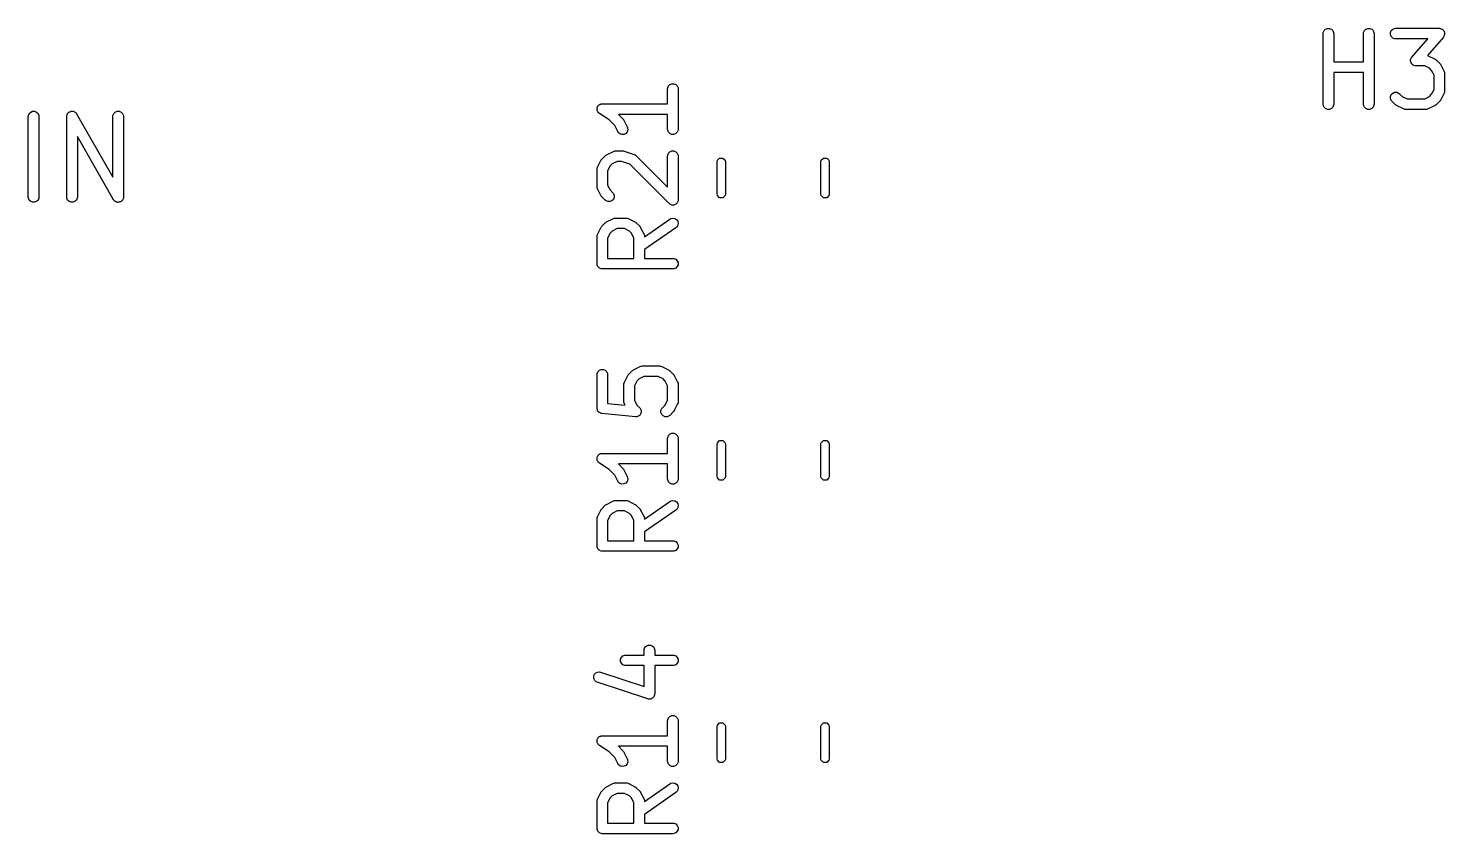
# Model space of a CAD drawing. Extents: x 1.07 to 8.07, y -3.47 to -0.77.
# Drawn here: x 1.863 to 2.653, y -1.271 to -0.822 of the extents above; entities that cross this region are included whole.
import ezdxf

# ---------------------------------------------------------------- set-up
doc = ezdxf.new("R2010")
doc.units = 0
doc.header["$MEASUREMENT"] = 0
doc.layers.add('BLACK', color=7, linetype='CONTINUOUS')

msp = doc.modelspace()

# ---------------------------------------------------------------- linework, layer by layer
at = {"layer": 'BLACK', "linetype": 'CONTINUOUS'}
for p, q in [((2.58516, -0.82499), (2.58522, -0.82442)), ((2.58516, -0.86436), (2.58516, -0.82499)), ((2.58522, -0.82442), (2.58566, -0.82335)), ((2.58566, -0.82335), (2.58647, -0.82254)), ((2.58647, -0.82254), (2.58754, -0.8221)), ((2.58754, -0.8221), (2.58869, -0.8221)), ((2.58869, -0.8221), (2.58975, -0.82254)), ((2.58975, -0.82254), (2.59057, -0.82335)), ((2.59057, -0.82335), (2.59101, -0.82442)), ((2.59101, -0.82442), (2.59107, -0.82499)), ((2.59107, -0.82499), (2.59107, -0.84079)), ((2.60766, -0.82499), (2.60772, -0.82442)), ((2.60766, -0.84079), (2.60766, -0.82499)), ((2.60772, -0.82442), (2.60816, -0.82335)), ((2.60816, -0.82335), (2.60897, -0.82254)), ((2.60897, -0.82254), (2.61004, -0.8221)), ((2.61004, -0.8221), (2.61119, -0.8221)), ((2.61119, -0.8221), (2.61225, -0.82254)), ((2.61225, -0.82254), (2.61307, -0.82335)), ((2.61307, -0.82335), (2.61351, -0.82442)), ((2.61351, -0.82442), (2.61356, -0.82499)), ((2.61356, -0.82499), (2.61356, -0.86436)), ((2.62271, -0.82442), (2.62315, -0.82335)), ((2.62271, -0.82557), (2.62271, -0.82442)), ((2.62315, -0.82663), (2.62271, -0.82557)), ((2.62315, -0.82335), (2.62397, -0.82254)), ((2.62397, -0.82745), (2.62315, -0.82663)), ((2.62397, -0.82254), (2.62503, -0.8221)), ((2.62503, -0.82789), (2.62397, -0.82745)), ((2.62503, -0.8221), (2.62561, -0.82204)), ((2.62561, -0.82795), (2.62503, -0.82789)), ((2.62561, -0.82204), (2.64998, -0.82204)), ((2.64347, -0.82795), (2.62561, -0.82795)), ((2.63464, -0.83805), (2.64347, -0.82795)), ((2.6522, -0.82694), (2.64327, -0.83715)), ((2.64998, -0.82204), (2.65029, -0.82207)), ((2.65029, -0.82207), (2.65036, -0.82206)), ((2.65036, -0.82206), (2.65042, -0.82208)), ((2.65042, -0.82208), (2.65056, -0.8221)), ((2.65056, -0.8221), (2.651, -0.82228)), ((2.651, -0.82228), (2.65145, -0.82243)), ((2.65145, -0.82243), (2.65153, -0.8225)), ((2.65153, -0.8225), (2.65162, -0.82254)), ((2.65162, -0.82254), (2.65196, -0.82288)), ((2.65196, -0.82288), (2.65232, -0.82319)), ((2.65238, -0.82669), (2.6522, -0.82694)), ((2.65232, -0.82319), (2.65237, -0.82328)), ((2.65237, -0.82328), (2.65244, -0.82335)), ((2.65244, -0.82663), (2.65238, -0.82669)), ((2.65244, -0.82335), (2.65262, -0.8238)), ((2.65246, -0.82658), (2.65244, -0.82663)), ((2.65254, -0.82647), (2.65246, -0.82658)), ((2.65269, -0.82601), (2.65254, -0.82647)), ((2.65262, -0.8238), (2.65283, -0.82423)), ((2.65288, -0.82557), (2.65269, -0.82601)), ((2.65283, -0.82423), (2.65284, -0.82432)), ((2.65284, -0.82432), (2.65288, -0.82442)), ((2.65288, -0.82442), (2.65288, -0.8249)), ((2.65288, -0.8249), (2.65291, -0.82537)), ((2.65291, -0.82537), (2.65288, -0.82547)), ((2.65288, -0.82547), (2.65288, -0.82557)), ((2.59107, -0.84079), (2.60766, -0.84079)), ((2.63393, -0.83961), (2.63396, -0.83951)), ((2.63396, -0.84009), (2.63393, -0.83961)), ((2.63396, -0.83941), (2.63415, -0.83897)), ((2.63396, -0.83951), (2.63396, -0.83941)), ((2.63396, -0.84057), (2.63396, -0.84009)), ((2.634, -0.84066), (2.63396, -0.84057)), ((2.63401, -0.84076), (2.634, -0.84066)), ((2.63422, -0.84119), (2.63401, -0.84076)), ((2.63415, -0.83897), (2.6343, -0.83852)), ((2.6344, -0.84163), (2.63422, -0.84119)), ((2.6343, -0.83852), (2.63438, -0.8384)), ((2.63438, -0.8384), (2.6344, -0.83835)), ((2.6344, -0.83835), (2.63446, -0.8383)), ((2.63447, -0.8417), (2.6344, -0.84163)), ((2.63446, -0.8383), (2.63464, -0.83805)), ((2.63452, -0.84179), (2.63447, -0.8417)), ((2.63488, -0.84211), (2.63452, -0.84179)), ((2.63522, -0.84245), (2.63488, -0.84211)), ((2.63531, -0.84248), (2.63522, -0.84245)), ((2.63538, -0.84255), (2.63531, -0.84248)), ((2.63584, -0.8427), (2.63538, -0.84255)), ((2.63628, -0.84289), (2.63584, -0.8427)), ((2.63642, -0.8429), (2.63628, -0.84289)), ((2.63648, -0.84292), (2.63642, -0.8429)), ((2.63655, -0.84291), (2.63648, -0.84292)), ((2.63686, -0.84294), (2.63655, -0.84291)), ((2.64179, -0.84294), (2.63686, -0.84294)), ((2.64448, -0.84429), (2.64179, -0.84294)), ((2.64327, -0.83715), (2.6438, -0.83735)), ((2.6438, -0.83735), (2.64755, -0.83922)), ((2.64568, -0.84549), (2.64448, -0.84429)), ((2.64755, -0.83922), (2.6478, -0.83938)), ((2.6478, -0.83938), (2.64787, -0.83941)), ((2.64787, -0.83941), (2.64795, -0.83948)), ((2.64795, -0.83948), (2.64804, -0.83953)), ((2.64804, -0.83953), (2.64809, -0.83959)), ((2.64809, -0.83959), (2.64832, -0.83978)), ((2.64832, -0.83978), (2.65019, -0.84165)), ((2.65019, -0.84165), (2.65038, -0.84188)), ((2.65038, -0.84188), (2.65044, -0.84193)), ((2.65044, -0.84193), (2.6505, -0.84202)), ((2.6505, -0.84202), (2.65056, -0.8421)), ((2.65056, -0.8421), (2.65059, -0.84217)), ((2.65059, -0.84217), (2.65075, -0.84242)), ((2.65075, -0.84242), (2.65262, -0.84617)), ((2.60766, -0.84669), (2.59107, -0.84669)), ((2.59107, -0.84669), (2.59107, -0.86436)), ((2.60766, -0.86436), (2.60766, -0.84669)), ((2.64703, -0.84819), (2.64568, -0.84549)), ((2.64703, -0.85617), (2.64703, -0.84819)), ((2.65262, -0.84617), (2.65283, -0.84671)), ((2.65283, -0.84671), (2.65284, -0.84682)), ((2.65284, -0.84682), (2.65288, -0.84691)), ((2.65288, -0.84691), (2.65293, -0.84749)), ((2.65293, -0.84749), (2.65293, -0.85686)), ((2.21968, -0.85583), (2.21973, -0.85525)), ((2.21968, -0.86413), (2.21968, -0.85583)), ((2.21973, -0.85525), (2.22018, -0.85419)), ((2.22018, -0.85419), (2.22099, -0.85338)), ((2.22099, -0.85338), (2.22205, -0.85293)), ((2.22205, -0.85293), (2.22321, -0.85293)), ((2.22321, -0.85293), (2.22427, -0.85338)), ((2.22427, -0.85338), (2.22509, -0.85419)), ((2.22509, -0.85419), (2.22553, -0.85525)), ((2.22553, -0.85525), (2.22558, -0.85583)), ((2.22558, -0.85583), (2.22558, -0.87833)), ((2.62271, -0.86004), (2.62315, -0.85897)), ((2.62271, -0.86119), (2.62271, -0.86004)), ((2.62315, -0.85897), (2.62397, -0.85816)), ((2.62397, -0.85816), (2.62503, -0.85772)), ((2.62503, -0.85772), (2.62619, -0.85772)), ((2.62619, -0.85772), (2.62725, -0.85816)), ((2.62725, -0.85816), (2.6277, -0.85853)), ((2.6277, -0.85853), (2.62923, -0.86006)), ((2.62923, -0.86006), (2.63193, -0.86141)), ((2.64179, -0.86141), (2.64448, -0.86006)), ((2.64448, -0.86006), (2.64568, -0.85886)), ((2.64568, -0.85886), (2.64703, -0.85617)), ((2.65262, -0.85818), (2.65075, -0.86193)), ((2.65283, -0.85764), (2.65262, -0.85818)), ((2.65284, -0.85754), (2.65283, -0.85764)), ((2.65288, -0.85744), (2.65284, -0.85754)), ((2.65293, -0.85686), (2.65288, -0.85744)), ((1.86455, -0.86872), (1.86562, -0.86828)), ((1.86562, -0.86828), (1.86677, -0.86828)), ((1.86677, -0.86828), (1.86783, -0.86872)), ((1.88598, -0.86872), (1.88634, -0.86857)), ((1.88634, -0.86857), (1.88668, -0.86838)), ((1.88668, -0.86838), (1.88687, -0.86836)), ((1.88687, -0.86836), (1.88704, -0.86828)), ((1.88704, -0.86828), (1.88744, -0.86828)), ((1.88744, -0.86828), (1.88783, -0.86823)), ((1.88783, -0.86823), (1.88801, -0.86828)), ((1.88801, -0.86828), (1.8882, -0.86828)), ((1.8882, -0.86828), (1.88856, -0.86843)), ((1.88856, -0.86843), (1.88894, -0.86854)), ((1.88894, -0.86854), (1.88909, -0.86865)), ((1.88909, -0.86865), (1.88926, -0.86872)), ((1.91169, -0.86872), (1.91276, -0.86828)), ((1.91276, -0.86828), (1.91391, -0.86828)), ((1.91391, -0.86828), (1.91498, -0.86872)), ((2.18031, -0.86708), (2.18036, -0.8668)), ((2.18036, -0.86737), (2.18031, -0.86708)), ((2.18036, -0.8665), (2.18048, -0.86624)), ((2.18036, -0.8668), (2.18036, -0.8665)), ((2.18036, -0.86766), (2.18036, -0.86737)), ((2.18048, -0.86793), (2.18036, -0.86766)), ((2.18048, -0.86624), (2.18053, -0.86595)), ((2.18053, -0.86821), (2.18048, -0.86793)), ((2.18053, -0.86595), (2.18069, -0.86571)), ((2.18069, -0.86845), (2.18053, -0.86821)), ((2.18069, -0.86571), (2.18081, -0.86544)), ((2.18081, -0.86872), (2.18069, -0.86845)), ((2.18081, -0.86544), (2.18101, -0.86523)), ((2.18101, -0.86523), (2.18117, -0.86499)), ((2.18117, -0.86499), (2.18141, -0.86483)), ((2.18141, -0.86483), (2.18162, -0.86462)), ((2.18162, -0.86462), (2.18189, -0.86451)), ((2.18189, -0.86451), (2.18213, -0.86435)), ((2.18213, -0.86435), (2.18241, -0.86429)), ((2.18241, -0.86429), (2.18268, -0.86418)), ((2.18268, -0.86418), (2.18325, -0.86413)), ((2.18325, -0.86413), (2.18326, -0.86413)), ((2.18326, -0.86413), (2.18326, -0.86413)), ((2.18326, -0.86413), (2.18326, -0.86413)), ((2.18326, -0.86413), (2.21968, -0.86413)), ((2.58522, -0.86494), (2.58516, -0.86436)), ((2.58566, -0.866), (2.58522, -0.86494)), ((2.58647, -0.86682), (2.58566, -0.866)), ((2.58754, -0.86726), (2.58647, -0.86682)), ((2.58869, -0.86726), (2.58754, -0.86726)), ((2.58975, -0.86682), (2.58869, -0.86726)), ((2.59057, -0.866), (2.58975, -0.86682)), ((2.59101, -0.86494), (2.59057, -0.866)), ((2.59107, -0.86436), (2.59101, -0.86494)), ((2.60772, -0.86494), (2.60766, -0.86436)), ((2.60816, -0.866), (2.60772, -0.86494)), ((2.60897, -0.86682), (2.60816, -0.866)), ((2.61004, -0.86726), (2.60897, -0.86682)), ((2.61119, -0.86726), (2.61004, -0.86726)), ((2.61225, -0.86682), (2.61119, -0.86726)), ((2.61307, -0.866), (2.61225, -0.86682)), ((2.61351, -0.86494), (2.61307, -0.866)), ((2.61356, -0.86436), (2.61351, -0.86494)), ((2.62315, -0.86225), (2.62271, -0.86119)), ((2.62352, -0.8627), (2.62315, -0.86225)), ((2.6254, -0.86458), (2.62352, -0.8627)), ((2.62562, -0.86476), (2.6254, -0.86458)), ((2.62567, -0.86482), (2.62562, -0.86476)), ((2.62576, -0.86488), (2.62567, -0.86482)), ((2.62584, -0.86494), (2.62576, -0.86488)), ((2.62592, -0.86497), (2.62584, -0.86494)), ((2.62616, -0.86513), (2.62592, -0.86497)), ((2.62991, -0.867), (2.62616, -0.86513)), ((2.63045, -0.86721), (2.62991, -0.867)), ((2.63056, -0.86722), (2.63045, -0.86721)), ((2.63066, -0.86726), (2.63056, -0.86722)), ((2.63123, -0.86732), (2.63066, -0.86726)), ((2.64248, -0.86732), (2.63123, -0.86732)), ((2.63193, -0.86141), (2.64179, -0.86141)), ((2.64306, -0.86726), (2.64248, -0.86732)), ((2.64316, -0.86722), (2.64306, -0.86726)), ((2.64326, -0.86721), (2.64316, -0.86722)), ((2.6438, -0.867), (2.64326, -0.86721)), ((2.64755, -0.86513), (2.6438, -0.867)), ((2.6478, -0.86497), (2.64755, -0.86513)), ((2.64787, -0.86494), (2.6478, -0.86497)), ((2.64795, -0.86488), (2.64787, -0.86494)), ((2.64804, -0.86482), (2.64795, -0.86488)), ((2.64809, -0.86476), (2.64804, -0.86482)), ((2.64832, -0.86458), (2.64809, -0.86476)), ((2.65019, -0.8627), (2.64832, -0.86458)), ((2.65038, -0.86247), (2.65019, -0.8627)), ((2.65044, -0.86242), (2.65038, -0.86247)), ((2.6505, -0.86233), (2.65044, -0.86242)), ((2.65056, -0.86225), (2.6505, -0.86233)), ((2.65059, -0.86218), (2.65056, -0.86225)), ((2.65075, -0.86193), (2.65059, -0.86218)), ((1.86324, -0.87118), (1.8633, -0.8706)), ((1.86324, -0.91618), (1.86324, -0.87118)), ((1.8633, -0.8706), (1.86374, -0.86954)), ((1.86374, -0.86954), (1.86455, -0.86872)), ((1.86783, -0.86872), (1.86865, -0.86954)), ((1.86865, -0.86954), (1.86909, -0.8706)), ((1.86909, -0.8706), (1.86915, -0.87118)), ((1.86915, -0.87118), (1.86915, -0.91618)), ((1.88467, -0.87118), (1.88468, -0.87103)), ((1.88467, -0.91618), (1.88467, -0.87118)), ((1.88468, -0.87097), (1.8847, -0.8709)), ((1.88468, -0.87103), (1.88468, -0.87097)), ((1.8847, -0.8709), (1.88472, -0.8706)), ((1.88472, -0.8706), (1.88488, -0.87024)), ((1.88488, -0.87024), (1.88498, -0.86986)), ((1.88498, -0.86986), (1.88509, -0.86971)), ((1.88509, -0.86971), (1.88517, -0.86954)), ((1.88517, -0.86954), (1.88544, -0.86926)), ((1.88544, -0.86926), (1.88568, -0.86895)), ((1.88568, -0.86895), (1.88585, -0.86886)), ((1.88585, -0.86886), (1.88598, -0.86872)), ((1.88926, -0.86872), (1.88954, -0.869)), ((1.88954, -0.869), (1.88985, -0.86924)), ((1.88985, -0.86924), (1.89002, -0.86948)), ((1.89002, -0.86948), (1.89008, -0.86954)), ((1.89008, -0.86954), (1.8901, -0.86959)), ((1.8901, -0.86959), (1.89018, -0.86972)), ((1.89018, -0.86972), (1.91038, -0.90506)), ((1.91038, -0.87118), (1.91044, -0.8706)), ((1.91038, -0.90506), (1.91038, -0.87118)), ((1.91044, -0.8706), (1.91088, -0.86954)), ((1.91088, -0.86954), (1.91169, -0.86872)), ((1.91498, -0.86872), (1.91579, -0.86954)), ((1.91579, -0.86954), (1.91623, -0.8706)), ((1.91623, -0.8706), (1.91629, -0.87118)), ((1.91629, -0.87118), (1.91629, -0.91618)), ((2.18101, -0.86893), (2.18081, -0.86872)), ((2.18117, -0.86917), (2.18101, -0.86893)), ((2.18162, -0.86953), (2.18117, -0.86917)), ((2.18162, -0.86954), (2.18162, -0.86953)), ((2.18162, -0.86953), (2.18162, -0.86953)), ((2.18162, -0.86953), (2.18162, -0.86953)), ((2.187, -0.87312), (2.18162, -0.86954)), ((2.19021, -0.87633), (2.187, -0.87312)), ((2.19187, -0.87965), (2.19021, -0.87633)), ((2.21968, -0.87003), (2.19226, -0.87003)), ((2.19226, -0.87003), (2.19472, -0.87249)), ((2.19472, -0.87249), (2.19491, -0.87272)), ((2.19491, -0.87272), (2.19497, -0.87277)), ((2.19497, -0.87277), (2.19502, -0.87286)), ((2.19502, -0.87286), (2.19509, -0.87294)), ((2.19509, -0.87294), (2.19512, -0.87301)), ((2.19512, -0.87301), (2.19528, -0.87326)), ((2.19528, -0.87326), (2.19715, -0.87701)), ((2.21968, -0.87833), (2.21968, -0.87003)), ((1.91077, -0.91765), (1.89057, -0.8823)), ((1.89057, -0.8823), (1.89057, -0.91618)), ((2.19218, -0.88014), (2.19187, -0.87965)), ((2.19305, -0.88089), (2.19218, -0.88014)), ((2.19414, -0.88126), (2.19305, -0.88089)), ((2.19529, -0.88118), (2.19414, -0.88126)), ((2.19632, -0.88066), (2.19529, -0.88118)), ((2.19707, -0.87979), (2.19632, -0.88066)), ((2.19744, -0.8787), (2.19707, -0.87979)), ((2.19715, -0.87701), (2.19736, -0.87755)), ((2.19736, -0.87755), (2.19744, -0.8787)), ((2.21973, -0.8789), (2.21968, -0.87833)), ((2.22018, -0.87997), (2.21973, -0.8789)), ((2.22099, -0.88078), (2.22018, -0.87997)), ((2.22205, -0.88122), (2.22099, -0.88078)), ((2.22321, -0.88122), (2.22205, -0.88122)), ((2.22427, -0.88078), (2.22321, -0.88122)), ((2.22509, -0.87997), (2.22427, -0.88078)), ((2.22553, -0.8789), (2.22509, -0.87997)), ((2.22558, -0.87833), (2.22553, -0.8789)), ((2.18569, -0.89256), (2.18944, -0.89068)), ((2.18944, -0.89068), (2.18998, -0.89048)), ((2.18998, -0.89048), (2.19009, -0.89047)), ((2.19009, -0.89047), (2.19018, -0.89043)), ((2.19018, -0.89043), (2.19076, -0.89037)), ((2.19076, -0.89037), (2.19451, -0.89037)), ((2.19451, -0.89037), (2.1948, -0.8904)), ((2.1948, -0.8904), (2.19488, -0.8904)), ((2.19488, -0.8904), (2.19498, -0.89042)), ((2.19498, -0.89042), (2.19509, -0.89043)), ((2.19509, -0.89043), (2.19516, -0.89046)), ((2.19516, -0.89046), (2.19544, -0.89052)), ((2.19544, -0.89052), (2.20107, -0.8924)), ((2.21973, -0.89275), (2.22018, -0.89169)), ((2.22018, -0.89169), (2.22099, -0.89087)), ((2.22099, -0.89087), (2.22205, -0.89043)), ((2.22205, -0.89043), (2.22321, -0.89043)), ((2.22321, -0.89043), (2.22427, -0.89087)), ((2.22427, -0.89087), (2.22509, -0.89169)), ((2.22509, -0.89169), (2.22553, -0.89275)), ((2.18031, -0.90082), (2.18036, -0.90025)), ((2.18036, -0.90025), (2.18041, -0.90015)), ((2.18041, -0.90004), (2.18062, -0.8995)), ((2.18041, -0.90015), (2.18041, -0.90004)), ((2.18062, -0.8995), (2.18249, -0.89575)), ((2.18249, -0.89575), (2.18265, -0.89551)), ((2.18265, -0.89551), (2.18268, -0.89543)), ((2.18268, -0.89543), (2.18275, -0.89535)), ((2.18275, -0.89535), (2.1828, -0.89526)), ((2.1828, -0.89526), (2.18286, -0.89521)), ((2.18286, -0.89521), (2.18305, -0.89499)), ((2.18305, -0.89499), (2.18492, -0.89311)), ((2.18492, -0.89311), (2.18515, -0.89293)), ((2.18515, -0.89293), (2.1852, -0.89287)), ((2.1852, -0.89287), (2.18529, -0.89281)), ((2.18529, -0.89281), (2.18537, -0.89275)), ((2.18537, -0.89275), (2.18544, -0.89272)), ((2.18544, -0.89272), (2.18569, -0.89256)), ((2.18756, -0.89882), (2.18621, -0.90152)), ((2.18876, -0.89763), (2.18756, -0.89882)), ((2.19146, -0.89628), (2.18876, -0.89763)), ((2.19403, -0.89628), (2.19146, -0.89628)), ((2.19854, -0.89778), (2.19403, -0.89628)), ((2.22054, -0.91979), (2.19854, -0.89778)), ((2.20107, -0.8924), (2.2016, -0.89264)), ((2.2016, -0.89264), (2.20168, -0.8927)), ((2.20168, -0.8927), (2.20177, -0.89275)), ((2.20177, -0.89275), (2.20222, -0.89311)), ((2.20222, -0.89311), (2.21968, -0.91057)), ((2.21968, -0.89333), (2.21973, -0.89275)), ((2.21968, -0.91057), (2.21968, -0.89333)), ((2.22553, -0.89275), (2.22558, -0.89333)), ((2.22558, -0.89333), (2.22558, -0.9177)), ((2.24724, -0.89657), (2.24742, -0.89567)), ((2.24724, -0.91445), (2.24724, -0.89657)), ((2.24742, -0.89567), (2.2487, -0.89439)), ((2.2487, -0.89439), (2.25051, -0.89439)), ((2.25051, -0.89439), (2.25179, -0.89567)), ((2.25179, -0.89567), (2.25197, -0.89657)), ((2.25197, -0.89657), (2.25197, -0.91445)), ((2.30512, -0.89657), (2.3053, -0.89567)), ((2.30512, -0.91445), (2.30512, -0.89657)), ((2.3053, -0.89567), (2.30658, -0.89439)), ((2.30658, -0.89439), (2.30838, -0.89439)), ((2.30838, -0.89439), (2.30966, -0.89567)), ((2.30966, -0.89567), (2.30984, -0.89657)), ((2.30984, -0.89657), (2.30984, -0.91445)), ((2.18031, -0.9102), (2.18031, -0.90082)), ((2.18621, -0.90152), (2.18621, -0.9095)), ((2.18036, -0.91077), (2.18031, -0.9102)), ((2.18041, -0.91087), (2.18036, -0.91077)), ((2.18041, -0.91098), (2.18041, -0.91087)), ((2.18062, -0.91152), (2.18041, -0.91098)), ((2.18249, -0.91527), (2.18062, -0.91152)), ((2.18265, -0.91552), (2.18249, -0.91527)), ((2.18268, -0.91559), (2.18265, -0.91552)), ((2.18275, -0.91567), (2.18268, -0.91559)), ((2.1828, -0.91576), (2.18275, -0.91567)), ((2.18286, -0.91581), (2.1828, -0.91576)), ((2.18305, -0.91604), (2.18286, -0.91581)), ((2.18492, -0.91791), (2.18305, -0.91604)), ((2.18621, -0.9095), (2.18756, -0.9122)), ((2.18756, -0.9122), (2.1891, -0.91374)), ((2.1891, -0.91374), (2.18947, -0.91418)), ((2.18947, -0.91418), (2.18991, -0.91525)), ((2.18991, -0.91525), (2.18991, -0.9164)), ((2.24742, -0.91536), (2.24724, -0.91445)), ((2.2487, -0.91663), (2.24742, -0.91536)), ((2.25179, -0.91536), (2.25051, -0.91663)), ((2.25197, -0.91445), (2.25179, -0.91536)), ((2.3053, -0.91536), (2.30512, -0.91445)), ((2.30658, -0.91663), (2.3053, -0.91536)), ((2.30966, -0.91536), (2.30838, -0.91663)), ((2.30984, -0.91445), (2.30966, -0.91536)), ((1.8633, -0.91676), (1.86324, -0.91618)), ((1.86374, -0.91782), (1.8633, -0.91676)), ((1.86455, -0.91864), (1.86374, -0.91782)), ((1.86562, -0.91908), (1.86455, -0.91864)), ((1.86677, -0.91908), (1.86562, -0.91908)), ((1.86783, -0.91864), (1.86677, -0.91908)), ((1.86865, -0.91782), (1.86783, -0.91864)), ((1.86909, -0.91676), (1.86865, -0.91782)), ((1.86915, -0.91618), (1.86909, -0.91676)), ((1.88472, -0.91676), (1.88467, -0.91618)), ((1.88517, -0.91782), (1.88472, -0.91676)), ((1.88598, -0.91864), (1.88517, -0.91782)), ((1.88704, -0.91908), (1.88598, -0.91864)), ((1.8882, -0.91908), (1.88704, -0.91908)), ((1.88926, -0.91864), (1.8882, -0.91908)), ((1.89008, -0.91782), (1.88926, -0.91864)), ((1.89052, -0.91676), (1.89008, -0.91782)), ((1.89057, -0.91618), (1.89052, -0.91676)), ((1.91086, -0.91777), (1.91077, -0.91765)), ((1.91088, -0.91782), (1.91086, -0.91777)), ((1.91094, -0.91788), (1.91088, -0.91782)), ((1.91111, -0.91812), (1.91094, -0.91788)), ((1.91142, -0.91836), (1.91111, -0.91812)), ((1.91169, -0.91864), (1.91142, -0.91836)), ((1.91187, -0.91871), (1.91169, -0.91864)), ((1.91202, -0.91882), (1.91187, -0.91871)), ((1.9124, -0.91893), (1.91202, -0.91882)), ((1.91276, -0.91908), (1.9124, -0.91893)), ((1.91295, -0.91908), (1.91276, -0.91908)), ((1.91313, -0.91913), (1.91295, -0.91908)), ((1.91352, -0.91908), (1.91313, -0.91913)), ((1.91391, -0.91908), (1.91352, -0.91908)), ((1.91409, -0.919), (1.91391, -0.91908)), ((1.91427, -0.91898), (1.91409, -0.919)), ((1.91461, -0.91879), (1.91427, -0.91898)), ((1.91498, -0.91864), (1.91461, -0.91879)), ((1.91511, -0.9185), (1.91498, -0.91864)), ((1.91527, -0.91841), (1.91511, -0.9185)), ((1.91551, -0.9181), (1.91527, -0.91841)), ((1.91579, -0.91782), (1.91551, -0.9181)), ((1.91586, -0.91765), (1.91579, -0.91782)), ((1.91598, -0.9175), (1.91586, -0.91765)), ((1.91608, -0.91712), (1.91598, -0.9175)), ((1.91623, -0.91676), (1.91608, -0.91712)), ((1.91626, -0.91646), (1.91623, -0.91676)), ((1.91628, -0.91639), (1.91626, -0.91646)), ((1.91629, -0.91618), (1.91627, -0.91633)), ((1.91627, -0.91633), (1.91628, -0.91639)), ((2.18537, -0.91828), (2.18492, -0.91791)), ((2.18643, -0.91872), (2.18537, -0.91828)), ((2.18759, -0.91872), (2.18643, -0.91872)), ((2.18865, -0.91828), (2.18759, -0.91872)), ((2.18947, -0.91746), (2.18865, -0.91828)), ((2.18991, -0.9164), (2.18947, -0.91746)), ((2.22099, -0.92015), (2.22054, -0.91979)), ((2.22174, -0.92046), (2.22099, -0.92015)), ((2.22205, -0.92059), (2.22174, -0.92046)), ((2.22321, -0.92059), (2.22205, -0.92059)), ((2.22205, -0.92059), (2.22205, -0.92059)), ((2.22427, -0.92015), (2.22321, -0.92059)), ((2.22509, -0.91934), (2.22427, -0.92015)), ((2.2254, -0.91859), (2.22509, -0.91934)), ((2.22553, -0.91827), (2.2254, -0.91859)), ((2.22558, -0.9177), (2.22553, -0.91827)), ((2.25051, -0.91663), (2.2487, -0.91663)), ((2.30838, -0.91663), (2.30658, -0.91663)), ((2.18305, -0.93248), (2.18492, -0.93061)), ((2.18492, -0.93061), (2.18515, -0.93042)), ((2.18515, -0.93042), (2.1852, -0.93036)), ((2.1852, -0.93036), (2.18529, -0.93031)), ((2.18529, -0.93031), (2.18537, -0.93024)), ((2.18537, -0.93024), (2.18544, -0.93021)), ((2.18544, -0.93021), (2.18569, -0.93005)), ((2.18569, -0.93005), (2.18944, -0.92818)), ((2.18944, -0.92818), (2.18998, -0.92797)), ((2.18998, -0.92797), (2.19009, -0.92797)), ((2.19009, -0.92797), (2.19018, -0.92793)), ((2.19018, -0.92793), (2.19076, -0.92787)), ((2.19076, -0.92787), (2.19638, -0.92787)), ((2.19638, -0.92787), (2.19696, -0.92793)), ((2.19696, -0.92793), (2.19706, -0.92797)), ((2.19706, -0.92797), (2.19716, -0.92797)), ((2.19716, -0.92797), (2.1977, -0.92818)), ((2.1977, -0.92818), (2.20145, -0.93005)), ((2.20145, -0.93005), (2.2017, -0.93021)), ((2.2017, -0.93021), (2.20177, -0.93024)), ((2.20177, -0.93024), (2.20185, -0.93031)), ((2.20185, -0.93031), (2.20194, -0.93036)), ((2.20194, -0.93036), (2.202, -0.93042)), ((2.202, -0.93042), (2.20222, -0.93061)), ((2.20222, -0.93061), (2.2041, -0.93248)), ((2.20683, -0.93828), (2.22094, -0.9284)), ((2.22094, -0.9284), (2.22144, -0.92812)), ((2.22144, -0.92812), (2.22257, -0.92787)), ((2.22257, -0.92787), (2.2237, -0.92807)), ((2.2237, -0.92807), (2.22467, -0.92869)), ((2.22467, -0.92869), (2.22533, -0.92963)), ((2.22533, -0.92963), (2.22558, -0.93076)), ((2.22558, -0.93076), (2.22538, -0.93189)), ((2.18031, -0.93832), (2.18036, -0.93774)), ((2.18031, -0.95332), (2.18031, -0.93832)), ((2.18036, -0.93774), (2.18041, -0.93765)), ((2.18041, -0.93754), (2.18062, -0.937)), ((2.18041, -0.93765), (2.18041, -0.93754)), ((2.18062, -0.937), (2.18249, -0.93325)), ((2.18249, -0.93325), (2.18265, -0.933)), ((2.18265, -0.933), (2.18268, -0.93293)), ((2.18268, -0.93293), (2.18275, -0.93285)), ((2.18275, -0.93285), (2.1828, -0.93276)), ((2.1828, -0.93276), (2.18286, -0.93271)), ((2.18286, -0.93271), (2.18305, -0.93248)), ((2.18756, -0.93632), (2.18621, -0.93902)), ((2.18621, -0.93902), (2.18621, -0.95037)), ((2.18876, -0.93512), (2.18756, -0.93632)), ((2.19146, -0.93377), (2.18876, -0.93512)), ((2.19569, -0.93377), (2.19146, -0.93377)), ((2.19838, -0.93512), (2.19569, -0.93377)), ((2.19958, -0.93632), (2.19838, -0.93512)), ((2.20093, -0.93902), (2.19958, -0.93632)), ((2.20093, -0.95037), (2.20093, -0.93902)), ((2.2041, -0.93248), (2.20428, -0.93271)), ((2.20428, -0.93271), (2.20434, -0.93276)), ((2.20434, -0.93276), (2.2044, -0.93285)), ((2.2044, -0.93285), (2.20446, -0.93293)), ((2.20446, -0.93293), (2.20449, -0.933)), ((2.20449, -0.933), (2.20465, -0.93325)), ((2.20465, -0.93325), (2.20652, -0.937)), ((2.20652, -0.937), (2.20673, -0.93754)), ((2.20673, -0.93754), (2.20674, -0.93765)), ((2.20674, -0.93765), (2.20678, -0.93774)), ((2.20678, -0.93774), (2.20683, -0.93828)), ((2.22432, -0.93324), (2.20684, -0.94548)), ((2.22476, -0.93286), (2.22432, -0.93324)), ((2.22538, -0.93189), (2.22476, -0.93286)), ((2.20684, -0.94548), (2.20684, -0.95037)), ((2.18036, -0.95389), (2.18031, -0.95332)), ((2.18081, -0.95496), (2.18036, -0.95389)), ((2.18162, -0.95577), (2.18081, -0.95496)), ((2.18621, -0.95037), (2.20093, -0.95037)), ((2.20684, -0.95037), (2.22263, -0.95037)), ((2.22263, -0.95037), (2.22321, -0.95042)), ((2.22321, -0.95042), (2.22427, -0.95086)), ((2.22427, -0.95086), (2.22509, -0.95168)), ((2.22509, -0.95496), (2.22427, -0.95577)), ((2.22509, -0.95168), (2.22553, -0.95274)), ((2.22553, -0.95389), (2.22509, -0.95496)), ((2.22553, -0.95274), (2.22553, -0.95389)), ((2.18268, -0.95621), (2.18162, -0.95577)), ((2.18326, -0.95627), (2.18268, -0.95621)), ((2.22263, -0.95627), (2.18326, -0.95627)), ((2.22321, -0.95621), (2.22263, -0.95627)), ((2.22427, -0.95577), (2.22321, -0.95621)), ((2.20069, -1.01254), (2.20444, -1.01067)), ((2.20444, -1.01067), (2.20498, -1.01046)), ((2.20498, -1.01046), (2.20508, -1.01046)), ((2.20508, -1.01046), (2.20518, -1.01041)), ((2.20518, -1.01041), (2.20576, -1.01036)), ((2.20576, -1.01036), (2.21513, -1.01036)), ((2.21513, -1.01036), (2.21571, -1.01041)), ((2.21571, -1.01041), (2.21581, -1.01046)), ((2.21581, -1.01046), (2.21591, -1.01046)), ((2.21591, -1.01046), (2.21645, -1.01067)), ((2.21645, -1.01067), (2.2202, -1.01254)), ((2.18031, -1.01519), (2.18036, -1.01461)), ((2.18031, -1.03393), (2.18031, -1.01519)), ((2.18036, -1.01461), (2.18081, -1.01355)), ((2.18081, -1.01355), (2.18162, -1.01273)), ((2.18162, -1.01273), (2.18268, -1.01229)), ((2.18268, -1.01229), (2.18384, -1.01229)), ((2.18384, -1.01229), (2.1849, -1.01273)), ((2.1849, -1.01273), (2.18572, -1.01355)), ((2.18572, -1.01355), (2.18616, -1.01461)), ((2.18616, -1.01461), (2.18621, -1.01519)), ((2.18621, -1.01519), (2.18621, -1.03126)), ((2.19562, -1.01949), (2.19749, -1.01574)), ((2.19749, -1.01574), (2.19765, -1.01549)), ((2.19765, -1.01549), (2.19768, -1.01542)), ((2.19768, -1.01542), (2.19774, -1.01534)), ((2.19774, -1.01534), (2.1978, -1.01525)), ((2.1978, -1.01525), (2.19786, -1.0152)), ((2.19786, -1.0152), (2.19805, -1.01497)), ((2.19805, -1.01497), (2.19992, -1.0131)), ((2.19992, -1.0131), (2.20015, -1.01291)), ((2.20015, -1.01291), (2.2002, -1.01285)), ((2.2002, -1.01285), (2.20029, -1.0128)), ((2.20029, -1.0128), (2.20037, -1.01273)), ((2.20037, -1.01273), (2.20044, -1.0127)), ((2.20044, -1.0127), (2.20069, -1.01254)), ((2.20376, -1.01761), (2.20256, -1.01881)), ((2.20645, -1.01626), (2.20376, -1.01761)), ((2.21443, -1.01626), (2.20645, -1.01626)), ((2.21713, -1.01761), (2.21443, -1.01626)), ((2.21833, -1.01881), (2.21713, -1.01761)), ((2.2202, -1.01254), (2.22045, -1.0127)), ((2.22045, -1.0127), (2.22052, -1.01273)), ((2.22052, -1.01273), (2.2206, -1.0128)), ((2.2206, -1.0128), (2.22069, -1.01285)), ((2.22069, -1.01285), (2.22074, -1.01291)), ((2.22074, -1.01291), (2.22097, -1.0131)), ((2.22097, -1.0131), (2.22284, -1.01497)), ((2.22284, -1.01497), (2.22303, -1.0152)), ((2.22303, -1.0152), (2.22309, -1.01525)), ((2.22309, -1.01525), (2.22314, -1.01534)), ((2.22314, -1.01534), (2.22321, -1.01542)), ((2.22321, -1.01542), (2.22324, -1.01549)), ((2.22324, -1.01549), (2.2234, -1.01574)), ((2.2234, -1.01574), (2.22527, -1.01949)), ((2.19531, -1.02081), (2.19536, -1.02023)), ((2.19531, -1.03018), (2.19531, -1.02081)), ((2.19536, -1.02023), (2.1954, -1.02014)), ((2.1954, -1.02014), (2.19541, -1.02003)), ((2.19541, -1.02003), (2.19562, -1.01949)), ((2.20256, -1.01881), (2.20121, -1.02151)), ((2.20121, -1.02151), (2.20121, -1.02949)), ((2.21968, -1.02151), (2.21833, -1.01881)), ((2.21968, -1.02949), (2.21968, -1.02151)), ((2.22527, -1.01949), (2.22548, -1.02003)), ((2.22548, -1.02003), (2.22549, -1.02014)), ((2.22549, -1.02014), (2.22553, -1.02023)), ((2.22553, -1.02023), (2.22558, -1.02081)), ((2.22558, -1.02081), (2.22558, -1.03018)), ((2.18033, -1.03415), (2.18031, -1.03393)), ((2.18032, -1.03422), (2.18033, -1.03415)), ((2.18034, -1.03429), (2.18032, -1.03422)), ((2.18036, -1.03451), (2.18034, -1.03429)), ((2.18621, -1.03126), (2.19598, -1.03224)), ((2.19536, -1.03076), (2.19531, -1.03018)), ((2.1954, -1.03086), (2.19536, -1.03076)), ((2.19541, -1.03096), (2.1954, -1.03086)), ((2.19562, -1.0315), (2.19541, -1.03096)), ((2.19598, -1.03224), (2.19562, -1.0315)), ((2.20121, -1.02949), (2.20256, -1.03218)), ((2.20256, -1.03218), (2.2041, -1.03372)), ((2.2041, -1.03372), (2.20446, -1.03417)), ((2.20446, -1.03417), (2.20452, -1.0343)), ((2.20452, -1.0343), (2.20461, -1.03442)), ((2.20461, -1.03442), (2.20474, -1.03483)), ((2.21599, -1.03523), (2.21643, -1.03417)), ((2.21643, -1.03417), (2.21679, -1.03372)), ((2.21679, -1.03372), (2.21833, -1.03218)), ((2.21833, -1.03218), (2.21968, -1.02949)), ((2.22527, -1.0315), (2.2234, -1.03525)), ((2.22548, -1.03096), (2.22527, -1.0315)), ((2.22549, -1.03086), (2.22548, -1.03096)), ((2.22553, -1.03076), (2.22549, -1.03086)), ((2.22558, -1.03018), (2.22553, -1.03076)), ((2.18053, -1.03491), (2.18036, -1.03451)), ((2.18065, -1.03532), (2.18053, -1.03491)), ((2.18075, -1.03544), (2.18065, -1.03532)), ((2.18081, -1.03557), (2.18075, -1.03544)), ((2.18111, -1.03588), (2.18081, -1.03557)), ((2.18138, -1.03621), (2.18111, -1.03588)), ((2.18151, -1.03628), (2.18138, -1.03621)), ((2.18162, -1.03639), (2.18151, -1.03628)), ((2.18202, -1.03655), (2.18162, -1.03639)), ((2.1824, -1.03676), (2.18202, -1.03655)), ((2.18262, -1.0368), (2.1824, -1.03676)), ((2.18268, -1.03683), (2.18262, -1.0368)), ((2.18276, -1.03683), (2.18268, -1.03683)), ((2.18297, -1.03687), (2.18276, -1.03683)), ((2.20171, -1.03875), (2.18297, -1.03687)), ((2.20229, -1.03875), (2.20171, -1.03875)), ((2.20244, -1.0387), (2.20229, -1.03875)), ((2.20258, -1.0387), (2.20244, -1.0387)), ((2.20298, -1.03854), (2.20258, -1.0387)), ((2.2034, -1.03841), (2.20298, -1.03854)), ((2.20351, -1.03832), (2.2034, -1.03841)), ((2.20365, -1.03826), (2.20351, -1.03832)), ((2.20395, -1.03796), (2.20365, -1.03826)), ((2.20429, -1.03768), (2.20395, -1.03796)), ((2.20436, -1.03755), (2.20429, -1.03768)), ((2.20446, -1.03745), (2.20436, -1.03755)), ((2.20463, -1.03705), (2.20446, -1.03745)), ((2.20483, -1.03667), (2.20463, -1.03705)), ((2.20474, -1.03483), (2.2049, -1.03523)), ((2.20485, -1.03652), (2.20483, -1.03667)), ((2.2049, -1.03638), (2.20485, -1.03652)), ((2.2049, -1.03523), (2.2049, -1.03538)), ((2.2049, -1.03538), (2.20495, -1.03552)), ((2.20495, -1.03552), (2.2049, -1.03595)), ((2.2049, -1.03595), (2.2049, -1.03638)), ((2.21599, -1.03638), (2.21599, -1.03523)), ((2.21643, -1.03745), (2.21599, -1.03638)), ((2.21724, -1.03826), (2.21643, -1.03745)), ((2.21831, -1.0387), (2.21724, -1.03826)), ((2.21946, -1.0387), (2.21831, -1.0387)), ((2.22052, -1.03826), (2.21946, -1.0387)), ((2.22097, -1.0379), (2.22052, -1.03826)), ((2.22284, -1.03602), (2.22097, -1.0379)), ((2.22303, -1.03579), (2.22284, -1.03602)), ((2.22309, -1.03574), (2.22303, -1.03579)), ((2.22314, -1.03565), (2.22309, -1.03574)), ((2.22321, -1.03557), (2.22314, -1.03565)), ((2.22324, -1.0355), (2.22321, -1.03557)), ((2.2234, -1.03525), (2.22324, -1.0355)), ((2.21968, -1.05081), (2.21973, -1.05023)), ((2.21973, -1.05023), (2.22018, -1.04917)), ((2.22018, -1.04917), (2.22099, -1.04835)), ((2.22099, -1.04835), (2.22205, -1.04791)), ((2.22205, -1.04791), (2.22321, -1.04791)), ((2.22321, -1.04791), (2.22427, -1.04835)), ((2.22427, -1.04835), (2.22509, -1.04917)), ((2.22509, -1.04917), (2.22553, -1.05023)), ((2.22553, -1.05023), (2.22558, -1.05081)), ((2.21968, -1.0591), (2.21968, -1.05081)), ((2.22558, -1.05081), (2.22558, -1.0733)), ((2.24724, -1.05405), (2.24742, -1.05315)), ((2.24724, -1.07193), (2.24724, -1.05405)), ((2.24742, -1.05315), (2.2487, -1.05187)), ((2.2487, -1.05187), (2.25051, -1.05187)), ((2.25051, -1.05187), (2.25179, -1.05315)), ((2.25179, -1.05315), (2.25197, -1.05405)), ((2.25197, -1.05405), (2.25197, -1.07193)), ((2.30512, -1.05405), (2.3053, -1.05315)), ((2.30512, -1.07193), (2.30512, -1.05405)), ((2.3053, -1.05315), (2.30658, -1.05187)), ((2.30658, -1.05187), (2.30838, -1.05187)), ((2.30838, -1.05187), (2.30966, -1.05315)), ((2.30966, -1.05315), (2.30984, -1.05405)), ((2.30984, -1.05405), (2.30984, -1.07193)), ((2.18031, -1.06206), (2.18036, -1.06177)), ((2.18036, -1.06234), (2.18031, -1.06206)), ((2.18036, -1.06148), (2.18048, -1.06121)), ((2.18036, -1.06177), (2.18036, -1.06148)), ((2.18036, -1.06263), (2.18036, -1.06234)), ((2.18048, -1.0629), (2.18036, -1.06263)), ((2.18048, -1.06121), (2.18053, -1.06093)), ((2.18053, -1.06319), (2.18048, -1.0629)), ((2.18053, -1.06093), (2.18069, -1.06068)), ((2.18069, -1.06343), (2.18053, -1.06319)), ((2.18069, -1.06068), (2.18081, -1.06041)), ((2.18081, -1.0637), (2.18069, -1.06343)), ((2.18081, -1.06041), (2.18101, -1.06021)), ((2.18101, -1.0639), (2.18081, -1.0637)), ((2.18101, -1.06021), (2.18117, -1.05997)), ((2.18117, -1.06414), (2.18101, -1.0639)), ((2.18117, -1.05997), (2.18141, -1.05981)), ((2.18162, -1.06451), (2.18117, -1.06414)), ((2.18141, -1.05981), (2.18162, -1.0596)), ((2.18162, -1.0596), (2.18189, -1.05949)), ((2.187, -1.0681), (2.18162, -1.06451)), ((2.18162, -1.06451), (2.18162, -1.06451)), ((2.18162, -1.06451), (2.18162, -1.06451)), ((2.18162, -1.06451), (2.18162, -1.06451)), ((2.18189, -1.05949), (2.18213, -1.05933)), ((2.18213, -1.05933), (2.18241, -1.05927)), ((2.18241, -1.05927), (2.18268, -1.05916)), ((2.18268, -1.05916), (2.18325, -1.0591)), ((2.18325, -1.0591), (2.18326, -1.0591)), ((2.18326, -1.0591), (2.18326, -1.0591)), ((2.18326, -1.0591), (2.18326, -1.0591)), ((2.18326, -1.0591), (2.21968, -1.0591)), ((2.21968, -1.06501), (2.19226, -1.06501)), ((2.19226, -1.06501), (2.19472, -1.06747)), ((2.21968, -1.0733), (2.21968, -1.06501)), ((2.19021, -1.0713), (2.187, -1.0681)), ((2.19187, -1.07462), (2.19021, -1.0713)), ((2.19472, -1.06747), (2.19491, -1.06769)), ((2.19491, -1.06769), (2.19497, -1.06774)), ((2.19497, -1.06774), (2.19502, -1.06783)), ((2.19502, -1.06783), (2.19509, -1.06791)), ((2.19509, -1.06791), (2.19512, -1.06799)), ((2.19512, -1.06799), (2.19528, -1.06823)), ((2.19528, -1.06823), (2.19715, -1.07198)), ((2.19744, -1.07367), (2.19707, -1.07477)), ((2.19715, -1.07198), (2.19736, -1.07252)), ((2.19736, -1.07252), (2.19744, -1.07367)), ((2.21973, -1.07388), (2.21968, -1.0733)), ((2.22018, -1.07494), (2.21973, -1.07388)), ((2.22553, -1.07388), (2.22509, -1.07494)), ((2.22558, -1.0733), (2.22553, -1.07388)), ((2.24742, -1.07284), (2.24724, -1.07193)), ((2.2487, -1.07411), (2.24742, -1.07284)), ((2.25179, -1.07284), (2.25051, -1.07411)), ((2.25197, -1.07193), (2.25179, -1.07284)), ((2.3053, -1.07284), (2.30512, -1.07193)), ((2.30658, -1.07411), (2.3053, -1.07284)), ((2.30966, -1.07284), (2.30838, -1.07411)), ((2.30984, -1.07193), (2.30966, -1.07284)), ((2.19218, -1.07511), (2.19187, -1.07462)), ((2.19305, -1.07587), (2.19218, -1.07511)), ((2.19414, -1.07623), (2.19305, -1.07587)), ((2.19529, -1.07615), (2.19414, -1.07623)), ((2.19632, -1.07564), (2.19529, -1.07615)), ((2.19707, -1.07477), (2.19632, -1.07564)), ((2.22099, -1.07576), (2.22018, -1.07494)), ((2.22205, -1.0762), (2.22099, -1.07576)), ((2.22321, -1.0762), (2.22205, -1.0762)), ((2.22427, -1.07576), (2.22321, -1.0762)), ((2.22509, -1.07494), (2.22427, -1.07576)), ((2.25051, -1.07411), (2.2487, -1.07411)), ((2.30838, -1.07411), (2.30658, -1.07411)), ((2.18305, -1.08996), (2.18492, -1.08809)), ((2.18492, -1.08809), (2.18515, -1.0879)), ((2.18515, -1.0879), (2.1852, -1.08784)), ((2.1852, -1.08784), (2.18529, -1.08779)), ((2.18529, -1.08779), (2.18537, -1.08772)), ((2.18537, -1.08772), (2.18544, -1.08769)), ((2.18544, -1.08769), (2.18569, -1.08754)), ((2.18569, -1.08754), (2.18944, -1.08566)), ((2.18944, -1.08566), (2.18998, -1.08545)), ((2.18998, -1.08545), (2.19009, -1.08545)), ((2.19009, -1.08545), (2.19018, -1.08541)), ((2.19018, -1.08541), (2.19076, -1.08535)), ((2.19076, -1.08535), (2.19638, -1.08535)), ((2.19638, -1.08535), (2.19696, -1.08541)), ((2.19696, -1.08541), (2.19706, -1.08545)), ((2.19706, -1.08545), (2.19716, -1.08545)), ((2.19716, -1.08545), (2.1977, -1.08566)), ((2.1977, -1.08566), (2.20145, -1.08754)), ((2.20145, -1.08754), (2.2017, -1.08769)), ((2.2017, -1.08769), (2.20177, -1.08772)), ((2.20177, -1.08772), (2.20185, -1.08779)), ((2.20185, -1.08779), (2.20194, -1.08784)), ((2.20194, -1.08784), (2.202, -1.0879)), ((2.202, -1.0879), (2.20222, -1.08809)), ((2.20222, -1.08809), (2.2041, -1.08996)), ((2.20683, -1.09576), (2.22094, -1.08588)), ((2.22094, -1.08588), (2.22144, -1.0856)), ((2.22144, -1.0856), (2.22257, -1.08535)), ((2.22257, -1.08535), (2.2237, -1.08555)), ((2.2237, -1.08555), (2.22467, -1.08617)), ((2.22467, -1.08617), (2.22533, -1.08711)), ((2.22538, -1.08937), (2.22476, -1.09034)), ((2.22533, -1.08711), (2.22558, -1.08824)), ((2.22558, -1.08824), (2.22538, -1.08937)), ((2.18031, -1.0958), (2.18036, -1.09522)), ((2.18031, -1.1108), (2.18031, -1.0958)), ((2.18036, -1.09522), (2.18041, -1.09513)), ((2.18041, -1.09502), (2.18062, -1.09448)), ((2.18041, -1.09513), (2.18041, -1.09502)), ((2.18062, -1.09448), (2.18249, -1.09073)), ((2.18249, -1.09073), (2.18265, -1.09048)), ((2.18265, -1.09048), (2.18268, -1.09041)), ((2.18268, -1.09041), (2.18275, -1.09033)), ((2.18275, -1.09033), (2.1828, -1.09024)), ((2.1828, -1.09024), (2.18286, -1.09019)), ((2.18286, -1.09019), (2.18305, -1.08996)), ((2.18756, -1.0938), (2.18621, -1.0965)), ((2.18621, -1.0965), (2.18621, -1.10785)), ((2.18876, -1.0926), (2.18756, -1.0938)), ((2.19146, -1.09125), (2.18876, -1.0926)), ((2.19569, -1.09125), (2.19146, -1.09125)), ((2.19838, -1.0926), (2.19569, -1.09125)), ((2.19958, -1.0938), (2.19838, -1.0926)), ((2.20093, -1.0965), (2.19958, -1.0938)), ((2.20093, -1.10785), (2.20093, -1.0965)), ((2.2041, -1.08996), (2.20428, -1.09019)), ((2.20428, -1.09019), (2.20434, -1.09024)), ((2.20434, -1.09024), (2.2044, -1.09033)), ((2.2044, -1.09033), (2.20446, -1.09041)), ((2.20446, -1.09041), (2.20449, -1.09048)), ((2.20449, -1.09048), (2.20465, -1.09073)), ((2.20465, -1.09073), (2.20652, -1.09448)), ((2.20652, -1.09448), (2.20673, -1.09502)), ((2.20673, -1.09502), (2.20674, -1.09513)), ((2.20674, -1.09513), (2.20678, -1.09522)), ((2.20678, -1.09522), (2.20683, -1.09576)), ((2.22432, -1.09072), (2.20684, -1.10296)), ((2.22476, -1.09034), (2.22432, -1.09072)), ((2.20684, -1.10296), (2.20684, -1.10785)), ((2.18036, -1.11137), (2.18031, -1.1108)), ((2.18081, -1.11244), (2.18036, -1.11137)), ((2.18162, -1.11325), (2.18081, -1.11244)), ((2.18268, -1.11369), (2.18162, -1.11325)), ((2.18621, -1.10785), (2.20093, -1.10785)), ((2.20684, -1.10785), (2.22263, -1.10785)), ((2.22263, -1.10785), (2.22321, -1.1079)), ((2.22321, -1.1079), (2.22427, -1.10834)), ((2.22427, -1.11325), (2.22321, -1.11369)), ((2.22427, -1.10834), (2.22509, -1.10916)), ((2.22509, -1.11244), (2.22427, -1.11325)), ((2.22509, -1.10916), (2.22553, -1.11022)), ((2.22553, -1.11137), (2.22509, -1.11244)), ((2.22553, -1.11022), (2.22553, -1.11137)), ((2.18326, -1.11375), (2.18268, -1.11369)), ((2.22263, -1.11375), (2.18326, -1.11375)), ((2.22321, -1.11369), (2.22263, -1.11375)), ((2.20655, -1.16892), (2.20661, -1.16834)), ((2.20661, -1.16834), (2.20705, -1.16728)), ((2.20705, -1.16728), (2.20787, -1.16646)), ((2.20787, -1.16646), (2.20893, -1.16602)), ((2.20893, -1.16602), (2.21008, -1.16602)), ((2.21008, -1.16602), (2.21115, -1.16646)), ((2.21115, -1.16646), (2.21196, -1.16728)), ((2.21196, -1.16728), (2.2124, -1.16834)), ((2.2124, -1.16834), (2.21246, -1.16892)), ((2.19349, -1.17396), (2.19393, -1.1729)), ((2.19349, -1.17512), (2.19349, -1.17396)), ((2.19393, -1.17618), (2.19349, -1.17512)), ((2.19393, -1.1729), (2.19474, -1.17209)), ((2.19474, -1.177), (2.19393, -1.17618)), ((2.19474, -1.17209), (2.19581, -1.17164)), ((2.19581, -1.17164), (2.19638, -1.17159)), ((2.19638, -1.17159), (2.20655, -1.17159)), ((2.20655, -1.17159), (2.20655, -1.16892)), ((2.21246, -1.16892), (2.21246, -1.17159)), ((2.21246, -1.17159), (2.22263, -1.17159)), ((2.22263, -1.17159), (2.22321, -1.17164)), ((2.22321, -1.17164), (2.22427, -1.17209)), ((2.22427, -1.17209), (2.22509, -1.1729)), ((2.22509, -1.17618), (2.22427, -1.177)), ((2.22509, -1.1729), (2.22553, -1.17396)), ((2.22553, -1.17512), (2.22509, -1.17618)), ((2.22553, -1.17396), (2.22553, -1.17512)), ((2.17846, -1.18355), (2.17882, -1.18245)), ((2.17854, -1.18469), (2.17846, -1.18355)), ((2.17882, -1.18245), (2.17958, -1.18158)), ((2.17958, -1.18158), (2.18061, -1.18107)), ((2.18061, -1.18107), (2.18176, -1.18098)), ((2.18176, -1.18098), (2.18232, -1.18111)), ((2.18232, -1.18111), (2.20655, -1.18919)), ((2.19581, -1.17744), (2.19474, -1.177)), ((2.19638, -1.17749), (2.19581, -1.17744)), ((2.20655, -1.17749), (2.19638, -1.17749)), ((2.20655, -1.18919), (2.20655, -1.17749)), ((2.22263, -1.17749), (2.21246, -1.17749)), ((2.21246, -1.17749), (2.21246, -1.19329)), ((2.22321, -1.17744), (2.22263, -1.17749)), ((2.22427, -1.177), (2.22321, -1.17744)), ((2.17905, -1.18572), (2.17854, -1.18469)), ((2.17992, -1.18648), (2.17905, -1.18572)), ((2.18045, -1.18672), (2.17992, -1.18648)), ((2.20857, -1.19609), (2.18045, -1.18672)), ((2.20886, -1.19615), (2.20857, -1.19609)), ((2.20893, -1.19618), (2.20886, -1.19615)), ((2.20899, -1.19618), (2.20893, -1.19618)), ((2.20914, -1.19622), (2.20899, -1.19618)), ((2.20961, -1.19618), (2.20914, -1.19622)), ((2.21008, -1.19618), (2.20961, -1.19618)), ((2.21018, -1.19614), (2.21008, -1.19618)), ((2.21029, -1.19614), (2.21018, -1.19614)), ((2.21071, -1.19592), (2.21029, -1.19614)), ((2.21115, -1.19574), (2.21071, -1.19592)), ((2.21122, -1.19567), (2.21115, -1.19574)), ((2.21132, -1.19562), (2.21122, -1.19567)), ((2.21163, -1.19526), (2.21132, -1.19562)), ((2.21196, -1.19493), (2.21163, -1.19526)), ((2.212, -1.19483), (2.21196, -1.19493)), ((2.21207, -1.19475), (2.212, -1.19483)), ((2.21222, -1.1943), (2.21207, -1.19475)), ((2.2124, -1.19386), (2.21222, -1.1943)), ((2.21242, -1.19371), (2.2124, -1.19386)), ((2.21244, -1.19366), (2.21242, -1.19371)), ((2.21246, -1.19329), (2.21243, -1.19358)), ((2.21243, -1.19358), (2.21244, -1.19366)), ((2.21968, -1.20829), (2.21973, -1.20771)), ((2.21973, -1.20771), (2.22018, -1.20665)), ((2.22018, -1.20665), (2.22099, -1.20583)), ((2.22099, -1.20583), (2.22205, -1.20539)), ((2.22205, -1.20539), (2.22321, -1.20539)), ((2.22321, -1.20539), (2.22427, -1.20583)), ((2.22427, -1.20583), (2.22509, -1.20665)), ((2.22509, -1.20665), (2.22553, -1.20771)), ((2.22553, -1.20771), (2.22558, -1.20829)), ((2.21968, -1.21658), (2.21968, -1.20829)), ((2.22558, -1.20829), (2.22558, -1.23078)), ((2.24724, -1.21153), (2.24742, -1.21063)), ((2.24724, -1.22941), (2.24724, -1.21153)), ((2.24742, -1.21063), (2.2487, -1.20935)), ((2.2487, -1.20935), (2.25051, -1.20935)), ((2.25051, -1.20935), (2.25179, -1.21063)), ((2.25179, -1.21063), (2.25197, -1.21153)), ((2.25197, -1.21153), (2.25197, -1.22941)), ((2.30512, -1.21153), (2.3053, -1.21063)), ((2.30512, -1.22941), (2.30512, -1.21153)), ((2.3053, -1.21063), (2.30658, -1.20935)), ((2.30658, -1.20935), (2.30838, -1.20935)), ((2.30838, -1.20935), (2.30966, -1.21063)), ((2.30966, -1.21063), (2.30984, -1.21153)), ((2.30984, -1.21153), (2.30984, -1.22941)), ((2.18031, -1.21954), (2.18036, -1.21925)), ((2.18036, -1.21982), (2.18031, -1.21954)), ((2.18036, -1.21896), (2.18048, -1.21869)), ((2.18036, -1.21925), (2.18036, -1.21896)), ((2.18036, -1.22011), (2.18036, -1.21982)), ((2.18048, -1.22038), (2.18036, -1.22011)), ((2.18048, -1.21869), (2.18053, -1.21841)), ((2.18053, -1.22067), (2.18048, -1.22038)), ((2.18053, -1.21841), (2.18069, -1.21816)), ((2.18069, -1.22091), (2.18053, -1.22067)), ((2.18069, -1.21816), (2.18081, -1.21789)), ((2.18081, -1.22118), (2.18069, -1.22091)), ((2.18081, -1.21789), (2.18101, -1.21769)), ((2.18101, -1.22138), (2.18081, -1.22118)), ((2.18101, -1.21769), (2.18117, -1.21745)), ((2.18117, -1.22163), (2.18101, -1.22138)), ((2.18117, -1.21745), (2.18141, -1.21729)), ((2.18162, -1.22199), (2.18117, -1.22163)), ((2.18141, -1.21729), (2.18162, -1.21708)), ((2.18162, -1.21708), (2.18189, -1.21697)), ((2.187, -1.22558), (2.18162, -1.22199)), ((2.18162, -1.22199), (2.18162, -1.22199)), ((2.18162, -1.22199), (2.18162, -1.22199)), ((2.18162, -1.22199), (2.18162, -1.22199)), ((2.18189, -1.21697), (2.18213, -1.21681)), ((2.18213, -1.21681), (2.18241, -1.21675)), ((2.18241, -1.21675), (2.18268, -1.21664)), ((2.18268, -1.21664), (2.18325, -1.21658)), ((2.18325, -1.21658), (2.18326, -1.21658)), ((2.18326, -1.21658), (2.18326, -1.21658)), ((2.18326, -1.21658), (2.18326, -1.21658)), ((2.18326, -1.21658), (2.21968, -1.21658)), ((2.21968, -1.22249), (2.19226, -1.22249)), ((2.19226, -1.22249), (2.19472, -1.22495)), ((2.21968, -1.23078), (2.21968, -1.22249)), ((2.19021, -1.22878), (2.187, -1.22558)), ((2.19187, -1.2321), (2.19021, -1.22878)), ((2.19472, -1.22495), (2.19491, -1.22517)), ((2.19491, -1.22517), (2.19497, -1.22522)), ((2.19497, -1.22522), (2.19502, -1.22531)), ((2.19502, -1.22531), (2.19509, -1.22539)), ((2.19509, -1.22539), (2.19512, -1.22547)), ((2.19512, -1.22547), (2.19528, -1.22571)), ((2.19528, -1.22571), (2.19715, -1.22946)), ((2.19744, -1.23115), (2.19707, -1.23225)), ((2.19715, -1.22946), (2.19736, -1.23)), ((2.19736, -1.23), (2.19744, -1.23115)), ((2.21973, -1.23136), (2.21968, -1.23078)), ((2.22018, -1.23242), (2.21973, -1.23136)), ((2.22553, -1.23136), (2.22509, -1.23242)), ((2.22558, -1.23078), (2.22553, -1.23136)), ((2.24742, -1.23032), (2.24724, -1.22941)), ((2.2487, -1.23159), (2.24742, -1.23032)), ((2.25051, -1.23159), (2.2487, -1.23159)), ((2.25179, -1.23032), (2.25051, -1.23159)), ((2.25197, -1.22941), (2.25179, -1.23032)), ((2.3053, -1.23032), (2.30512, -1.22941)), ((2.30658, -1.23159), (2.3053, -1.23032)), ((2.30838, -1.23159), (2.30658, -1.23159)), ((2.30966, -1.23032), (2.30838, -1.23159)), ((2.30984, -1.22941), (2.30966, -1.23032)), ((2.19218, -1.23259), (2.19187, -1.2321)), ((2.19305, -1.23335), (2.19218, -1.23259)), ((2.19414, -1.23371), (2.19305, -1.23335)), ((2.19529, -1.23363), (2.19414, -1.23371)), ((2.19632, -1.23312), (2.19529, -1.23363)), ((2.19707, -1.23225), (2.19632, -1.23312)), ((2.22099, -1.23324), (2.22018, -1.23242)), ((2.22205, -1.23368), (2.22099, -1.23324)), ((2.22321, -1.23368), (2.22205, -1.23368)), ((2.22427, -1.23324), (2.22321, -1.23368)), ((2.22509, -1.23242), (2.22427, -1.23324)), ((2.1828, -1.24772), (2.18286, -1.24767)), ((2.18286, -1.24767), (2.18305, -1.24744)), ((2.18305, -1.24744), (2.18492, -1.24557)), ((2.18492, -1.24557), (2.18515, -1.24538)), ((2.18515, -1.24538), (2.1852, -1.24532)), ((2.1852, -1.24532), (2.18529, -1.24527)), ((2.18529, -1.24527), (2.18537, -1.2452)), ((2.18537, -1.2452), (2.18544, -1.24517)), ((2.18544, -1.24517), (2.18569, -1.24502)), ((2.18569, -1.24502), (2.18944, -1.24314)), ((2.18944, -1.24314), (2.18998, -1.24293)), ((2.18998, -1.24293), (2.19009, -1.24293)), ((2.19009, -1.24293), (2.19018, -1.24289)), ((2.19018, -1.24289), (2.19076, -1.24283)), ((2.19076, -1.24283), (2.19638, -1.24283)), ((2.19638, -1.24283), (2.19696, -1.24289)), ((2.19696, -1.24289), (2.19706, -1.24293)), ((2.19706, -1.24293), (2.19716, -1.24293)), ((2.19716, -1.24293), (2.1977, -1.24314)), ((2.1977, -1.24314), (2.20145, -1.24502)), ((2.20145, -1.24502), (2.2017, -1.24517)), ((2.2017, -1.24517), (2.20177, -1.2452)), ((2.20177, -1.2452), (2.20185, -1.24527)), ((2.20185, -1.24527), (2.20194, -1.24532)), ((2.20194, -1.24532), (2.202, -1.24538)), ((2.202, -1.24538), (2.20222, -1.24557)), ((2.20222, -1.24557), (2.2041, -1.24744)), ((2.2041, -1.24744), (2.20428, -1.24767)), ((2.20428, -1.24767), (2.20434, -1.24772)), ((2.20683, -1.25324), (2.22094, -1.24336)), ((2.22094, -1.24336), (2.22144, -1.24308)), ((2.22144, -1.24308), (2.22257, -1.24283)), ((2.22257, -1.24283), (2.2237, -1.24303)), ((2.2237, -1.24303), (2.22467, -1.24365)), ((2.22467, -1.24365), (2.22533, -1.24459)), ((2.22538, -1.24685), (2.22476, -1.24782)), ((2.22533, -1.24459), (2.22558, -1.24572)), ((2.22558, -1.24572), (2.22538, -1.24685)), ((2.18031, -1.25328), (2.18036, -1.2527)), ((2.18031, -1.26828), (2.18031, -1.25328)), ((2.18036, -1.2527), (2.18041, -1.25261)), ((2.18041, -1.2525), (2.18062, -1.25196)), ((2.18041, -1.25261), (2.18041, -1.2525)), ((2.18062, -1.25196), (2.18249, -1.24821)), ((2.18249, -1.24821), (2.18265, -1.24796)), ((2.18265, -1.24796), (2.18268, -1.24789)), ((2.18268, -1.24789), (2.18275, -1.24781)), ((2.18275, -1.24781), (2.1828, -1.24772)), ((2.18756, -1.25128), (2.18621, -1.25398)), ((2.18621, -1.25398), (2.18621, -1.26533)), ((2.18876, -1.25008), (2.18756, -1.25128)), ((2.19146, -1.24873), (2.18876, -1.25008)), ((2.19569, -1.24873), (2.19146, -1.24873)), ((2.19838, -1.25008), (2.19569, -1.24873)), ((2.19958, -1.25128), (2.19838, -1.25008)), ((2.20093, -1.25398), (2.19958, -1.25128)), ((2.20093, -1.26533), (2.20093, -1.25398)), ((2.20434, -1.24772), (2.2044, -1.24781)), ((2.2044, -1.24781), (2.20446, -1.24789)), ((2.20446, -1.24789), (2.20449, -1.24796)), ((2.20449, -1.24796), (2.20465, -1.24821)), ((2.20465, -1.24821), (2.20652, -1.25196)), ((2.20652, -1.25196), (2.20673, -1.2525)), ((2.20673, -1.2525), (2.20674, -1.25261)), ((2.20674, -1.25261), (2.20678, -1.2527)), ((2.20678, -1.2527), (2.20683, -1.25324)), ((2.22432, -1.2482), (2.20684, -1.26044)), ((2.22476, -1.24782), (2.22432, -1.2482)), ((2.20684, -1.26044), (2.20684, -1.26533)), ((2.18036, -1.26886), (2.18031, -1.26828)), ((2.18081, -1.26992), (2.18036, -1.26886)), ((2.18162, -1.27073), (2.18081, -1.26992)), ((2.18268, -1.27117), (2.18162, -1.27073)), ((2.18326, -1.27123), (2.18268, -1.27117)), ((2.22263, -1.27123), (2.18326, -1.27123)), ((2.18621, -1.26533), (2.20093, -1.26533)), ((2.20684, -1.26533), (2.22263, -1.26533)), ((2.22263, -1.26533), (2.22321, -1.26538)), ((2.22321, -1.27117), (2.22263, -1.27123)), ((2.22321, -1.26538), (2.22427, -1.26582)), ((2.22427, -1.27073), (2.22321, -1.27117)), ((2.22427, -1.26582), (2.22509, -1.26664)), ((2.22509, -1.26992), (2.22427, -1.27073)), ((2.22509, -1.26664), (2.22553, -1.2677)), ((2.22553, -1.26886), (2.22509, -1.26992)), ((2.22553, -1.2677), (2.22553, -1.26886))]:
    msp.add_line(p, q, dxfattribs=at)

doc.saveas('drawing.dxf')
